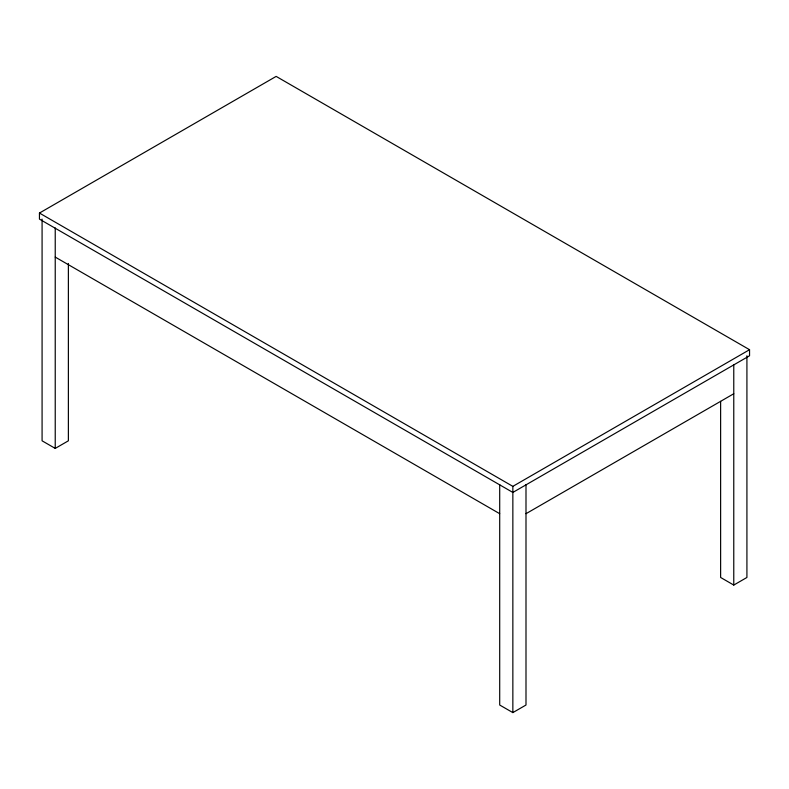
<?xml version="1.0" encoding="UTF-8"?>
<svg xmlns="http://www.w3.org/2000/svg" width="789" height="789" viewBox="0 0 789 789"><rect width="100%" height="100%" fill="white"/><g stroke="black" fill="none" stroke-linecap="round" stroke-linejoin="round"><path stroke-width="1.18" d="M39.45 213.05L276.15 76.395L749.55 349.705L749.55 355.78L512.85 492.435L39.45 219.125L39.45 213.05L512.85 486.359L749.55 349.705M42.083 219.125L42.083 440.814L55.23 448.408L68.377 440.814L68.377 263.457M525.997 513.698L733.77 393.741M499.703 484.545L499.703 705.021L512.85 712.605L525.997 705.021L525.997 484.545M720.623 401.345L720.623 577.469L733.77 585.063L746.917 577.469L746.917 355.78M55.23 257.086L499.703 513.698M733.77 364.587L733.77 585.063M512.85 486.359L512.85 712.605M55.23 227.932L55.23 448.408"/></g></svg>
